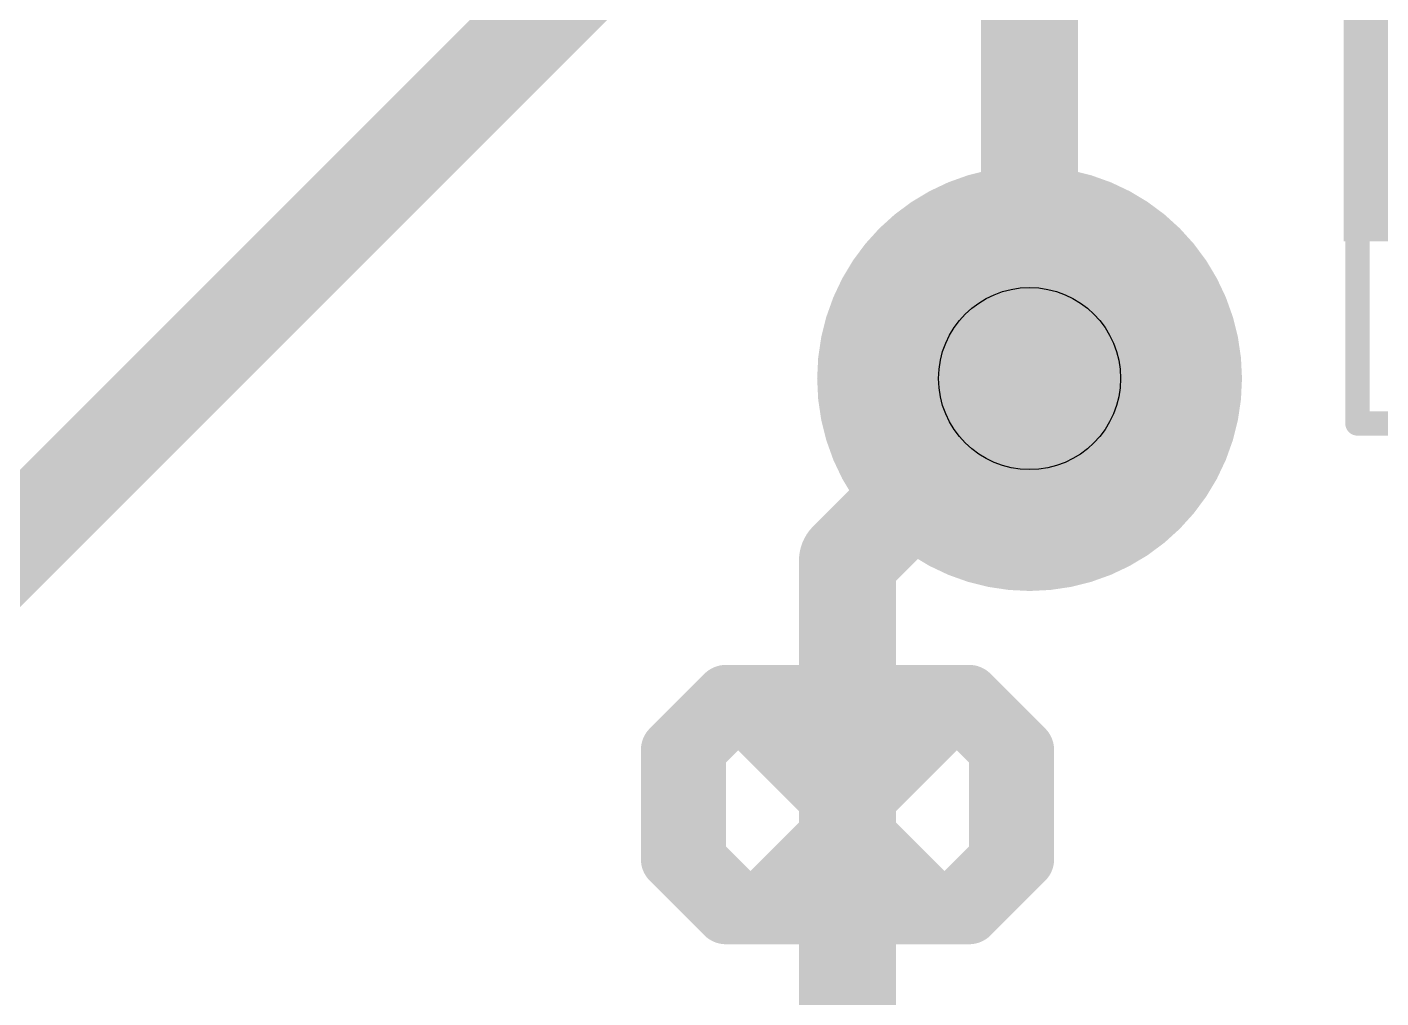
# Model space of a CAD drawing. Extents: x -29 to 78, y -15 to 21.
# Drawn here: x 13.523 to 16.356, y 4.927 to 6.959 of the extents above; entities that cross this region are included whole.
import ezdxf

# ---------------------------------------------------------------- set-up
doc = ezdxf.new("R2010")
doc.units = 0
for name, color, linetype in [('1', 12, 'CONTINUOUS'), ('16', 132, 'CONTINUOUS'), ('18', 110, 'CONTINUOUS'), ('21', 53, 'CONTINUOUS'), ('22', 53, 'CONTINUOUS'), ('29', 253, 'CONTINUOUS'), ('39', 12, 'CONTINUOUS'), ('44', 253, 'CONTINUOUS')]:
    doc.layers.add(name, color=color, linetype=linetype)

# ---------------------------------------------------------------- blocks, each defined once
blk = doc.blocks.new('RECT')
blk.add_solid([(-0.5, -0.5), (0.5, -0.5), (-0.5, 0.5), (0.5, 0.5)])
blk = doc.blocks.new('ROUNDV')
at = {"const_width": 0.5}
blk.add_lwpolyline([(0, -0.25, 1), (0, 0.25, 1), (0, -0.25)], format="xyb", dxfattribs=at)

msp = doc.modelspace()

# ---------------------------------------------------------------- linework, layer by layer
at = {"layer": '1', "const_width": 0.2032}
for points in [[(12.7, 5.08), (15.24, 7.62)], [(15.24, 5.842), (15.621, 6.223)], [(15.24, 1.27), (15.24, 5.842)]]:
    msp.add_lwpolyline(points, dxfattribs=at)
at = {"layer": '1', "const_width": 0.1016}
for points in [[(15.6569, 6.1871, 1), (15.5851, 6.2589)], [(15.2908, 5.842, 1), (15.1892, 5.842)], [(15.2041, 5.8779, 1), (15.2759, 5.8061)]]:
    msp.add_lwpolyline(points, format="xyb", dxfattribs=at)
at = {"layer": '16', "const_width": 0.2032}
msp.add_lwpolyline([(15.621, 6.223), (15.621, 8.89)], dxfattribs=at)
at = {"layer": '16', "const_width": 0.1016}
msp.add_lwpolyline([(15.5702, 6.223, 1), (15.6718, 6.223)], format="xyb", dxfattribs=at)
at = {"layer": '21', "const_width": 0.127}
for points in [[(14.8711, 5.4459), (14.9855, 5.5603)], [(14.9855, 5.5603), (15.4431, 5.5603)], [(15.4431, 5.1027), (14.9855, 5.5603)], [(15.4431, 5.5603), (15.5575, 5.4459)], [(14.8711, 5.2171), (14.8711, 5.4459)], [(15.5575, 5.4459), (15.5575, 5.2171)], [(14.9855, 5.1027), (14.8711, 5.2171)], [(15.5575, 5.2171), (15.4431, 5.1027)], [(15.4431, 5.1027), (14.9855, 5.1027)]]:
    msp.add_lwpolyline(points, dxfattribs=at)
at = {"layer": '21', "const_width": 0.0635}
for points in [[(14.9855, 5.5921, 1), (14.9855, 5.5286)], [(15.008, 5.5828, 1), (14.9631, 5.5379)], [(15.008, 5.5379, 1), (14.9631, 5.5828)], [(15.4656, 5.5828, 1), (15.4207, 5.5379)], [(15.4431, 5.5286, 1), (15.4431, 5.5921)], [(14.9029, 5.4459, 1), (14.8394, 5.4459)], [(14.8487, 5.4684, 1), (14.8936, 5.4235)], [(15.5893, 5.4459, 1), (15.5258, 5.4459)], [(15.535, 5.4235, 1), (15.58, 5.4684)], [(14.8936, 5.2396, 1), (14.8487, 5.1947)], [(15.58, 5.1947, 1), (15.535, 5.2396)], [(14.8394, 5.2171, 1), (14.9029, 5.2171)], [(15.5258, 5.2171, 1), (15.5893, 5.2171)], [(14.9855, 5.1345, 1), (14.9855, 5.071)], [(14.9631, 5.0803, 1), (15.008, 5.1252)], [(15.4207, 5.1252, 1), (15.4656, 5.0803)], [(15.4207, 5.0803, 1), (15.4656, 5.1252)], [(15.4431, 5.071, 1), (15.4431, 5.1345)]]:
    msp.add_lwpolyline(points, format="xyb", dxfattribs=at)
at = {"layer": '22', "const_width": 0.127}
for points in [[(15.0369, 5.5603), (14.9225, 5.4459)], [(15.4945, 5.5603), (15.0369, 5.5603)], [(15.0369, 5.1027), (15.4945, 5.5603)], [(15.6089, 5.4459), (15.4945, 5.5603)], [(14.9225, 5.4459), (14.9225, 5.2171)], [(15.6089, 5.2171), (15.6089, 5.4459)], [(14.9225, 5.2171), (15.0369, 5.1027)], [(15.4945, 5.1027), (15.6089, 5.2171)], [(15.0369, 5.1027), (15.4945, 5.1027)]]:
    msp.add_lwpolyline(points, dxfattribs=at)
at = {"layer": '22', "const_width": 0.0635}
for points in [[(15.0369, 5.5921, 1), (15.0369, 5.5286)], [(15.0593, 5.5379, 1), (15.0144, 5.5828)], [(15.5169, 5.5828, 1), (15.472, 5.5379)], [(15.5169, 5.5379, 1), (15.472, 5.5828)], [(15.4945, 5.5286, 1), (15.4945, 5.5921)], [(14.9, 5.4684, 1), (14.945, 5.4235)], [(14.9543, 5.4459, 1), (14.8908, 5.4459)], [(15.6406, 5.4459, 1), (15.5771, 5.4459)], [(15.5864, 5.4235, 1), (15.6313, 5.4684)], [(14.945, 5.2396, 1), (14.9, 5.1947)], [(15.6313, 5.1947, 1), (15.5864, 5.2396)], [(14.8908, 5.2171, 1), (14.9543, 5.2171)], [(15.5771, 5.2171, 1), (15.6406, 5.2171)], [(15.0369, 5.1345, 1), (15.0369, 5.071)], [(15.0144, 5.1252, 1), (15.0593, 5.0803)], [(15.0144, 5.0803, 1), (15.0593, 5.1252)], [(15.472, 5.1252, 1), (15.5169, 5.0803)], [(15.4945, 5.071, 1), (15.4945, 5.1345)]]:
    msp.add_lwpolyline(points, format="xyb", dxfattribs=at)
at = {"layer": '39', "const_width": 0.0508}
for points in [[(16.307, 6.129), (16.307, 8.095)], [(19.253, 6.129), (16.307, 6.129)]]:
    msp.add_lwpolyline(points, dxfattribs=at)
at = {"layer": '39', "const_width": 0.0254}
for points in [[(16.307, 6.1417, 1), (16.307, 6.1163)], [(16.2943, 6.129, 1), (16.3197, 6.129)]]:
    msp.add_lwpolyline(points, format="xyb", dxfattribs=at)
at = {"layer": '44'}
msp.add_circle((15.621, 6.223), 0.1905, dxfattribs=at)

# ---------------------------------------------------------------- block references
at = {"layer": '18', "xscale": 0.889, "yscale": 0.889}
msp.add_blockref('ROUNDV', (15.621, 6.223), dxfattribs=at)
msp.add_blockref('ROUNDV', (15.621, 6.223), dxfattribs=at)
at = {"layer": '29', "xscale": 1.3032, "yscale": 1.2032, "rotation": 180}
msp.add_blockref('RECT', (16.93, 7.112), dxfattribs=at)

doc.saveas('drawing.dxf')
